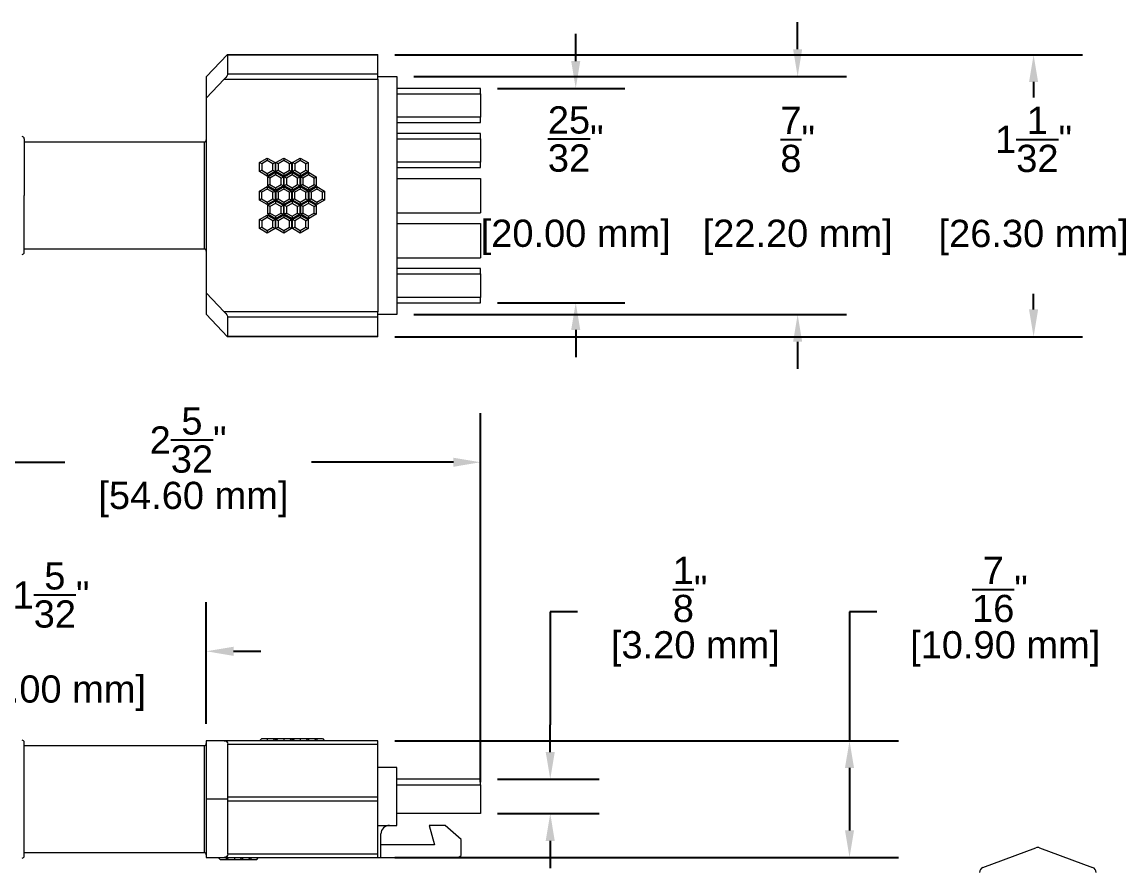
# Model space of a CAD drawing. Header units: inches. Extents: x -0.28 to 6.04, y 1.09 to 6.89.
# Drawn here: x 1.987 to 6.044, y 3.777 to 6.887 of the extents above; entities that cross this region are included whole.
import ezdxf

# ---------------------------------------------------------------- set-up
doc = ezdxf.new("R2010")
doc.units = ezdxf.units.IN
doc.header["$MEASUREMENT"] = 0
doc.layers.get('Defpoints').update_dxf_attribs({"color": 1})
doc.layers.add('5Pin Male Connector', color=7, linetype='Continuous')
doc.styles.get("Standard").update_dxf_attribs({"font": 'Arial.ttf'})
doc.dimstyles.new('.1 DIM', dxfattribs={"dimscale": 0, "dimtxt": 0.1, "dimasz": 0.1, "dimexe": 0.18, "dimexo": 0.0625, "dimgap": 0.09, "dimtad": 0, "dimtih": 1, "dimtoh": 1, "dimdec": 5, "dimzin": 0, "dimdsep": 46, "dimlunit": 4, "dimtxsty": 'Standard', "dimcen": 0.09, "dimadec": 0, "dimazin": 0, "dimtfac": 1, "dimtdec": 5, "dimtofl": 0, "dimtmove": 0, "dimatfit": 3, "dimfxl": 1, "dimtolj": 1, "dimtzin": 0, "dimarcsym": 0})

# ---------------------------------------------------------------- blocks, each defined once
blk = doc.blocks.new('*D6')
at = {"layer": 'Defpoints', "color": 0, "lineweight": -2, "transparency": 16777216}
for p, q in [((1.5226, 4.0954), (1.5226, 5.4502)), ((3.6722, 4.0954), (3.6722, 5.4502)), ((1.6226, 5.2702), (2.1445, 5.2702)), ((3.5722, 5.2702), (3.0503, 5.2702))]:
    blk.add_line(p, q, dxfattribs=at)
at = {"layer": 'Defpoints', "color": 0, "transparency": 16777216}
for p in [(3.6722, 5.2702), (1.5226, 4.0329), (3.6722, 4.0329)]:
    blk.add_point(p, dxfattribs=at)
for points in [[(1.6226, 5.2868), (1.6226, 5.2535), (1.5226, 5.2702)], [(3.5722, 5.2868), (3.5722, 5.2535), (3.6722, 5.2702)]]:
    blk.add_solid(points, dxfattribs=at)
at = {"layer": 'Defpoints', "color": 0, "transparency": 16777216, "insert": (2.5974, 5.2702), "char_height": 0.1, "attachment_point": 5}
blk.add_mtext('\\A1;2{\\H1x;\\S5/32;}"\\P [54.60 mm]', dxfattribs=at)
blk = doc.blocks.new('*D10')
at = {"layer": 'Defpoints', "color": 0, "lineweight": -2, "transparency": 16777216}
for p, q in [((5.1283, 4.7214), (5.0283, 4.7214)), ((5.0283, 4.7214), (5.0283, 4.2474)), ((3.3568, 4.2474), (5.2083, 4.2474)), ((5.0283, 4.1474), (5.0283, 3.9183)), ((3.3568, 3.8183), (5.2083, 3.8183))]:
    blk.add_line(p, q, dxfattribs=at)
at = {"layer": 'Defpoints', "color": 0, "transparency": 16777216}
for p in [(3.2943, 4.2474), (3.2943, 3.8183), (5.0283, 3.8183)]:
    blk.add_point(p, dxfattribs=at)
for points in [[(5.0116, 4.1474), (5.0449, 4.1474), (5.0283, 4.2474)], [(5.0116, 3.9183), (5.0449, 3.9183), (5.0283, 3.8183)]]:
    blk.add_solid(points, dxfattribs=at)
at = {"layer": 'Defpoints', "color": 0, "transparency": 16777216, "insert": (5.5811, 4.7214), "char_height": 0.1, "attachment_point": 5}
blk.add_mtext('\\A1;{\\H1x;\\S7/16;}"\\P [10.90 mm]', dxfattribs=at)
blk = doc.blocks.new('*D11')
at = {"layer": 'Defpoints', "color": 0, "lineweight": -2, "transparency": 16777216}
for p, q in [((4.0284, 4.7214), (3.9284, 4.7214)), ((3.9284, 4.7214), (3.9284, 4.3057)), ((3.9284, 4.2057), (3.9284, 4.3057)), ((3.7347, 4.1057), (4.1084, 4.1057)), ((3.7347, 3.9797), (4.1084, 3.9797)), ((3.9284, 3.8797), (3.9284, 3.7797))]:
    blk.add_line(p, q, dxfattribs=at)
at = {"layer": 'Defpoints', "color": 0, "transparency": 16777216}
for p in [(3.6722, 4.1057), (3.6722, 3.9797), (3.9284, 3.9797)]:
    blk.add_point(p, dxfattribs=at)
for points in [[(3.9117, 4.2057), (3.945, 4.2057), (3.9284, 4.1057)], [(3.9117, 3.8797), (3.945, 3.8797), (3.9284, 3.9797)]]:
    blk.add_solid(points, dxfattribs=at)
at = {"layer": 'Defpoints', "color": 0, "transparency": 16777216, "insert": (4.4424, 4.7214), "char_height": 0.1, "attachment_point": 5}
blk.add_mtext('\\A1;{\\H1x;\\S1/8;}"\\P [3.20 mm]', dxfattribs=at)
blk = doc.blocks.new('*D15')
at = {"layer": 'Defpoints', "color": 0, "lineweight": -2, "transparency": 16777216}
for p, q in [((4.022, 6.7435), (4.022, 6.8435)), ((3.7347, 6.6435), (4.202, 6.6435)), ((3.7347, 5.8561), (4.202, 5.8561)), ((4.022, 5.7561), (4.022, 5.6561))]:
    blk.add_line(p, q, dxfattribs=at)
at = {"layer": 'Defpoints', "color": 0, "transparency": 16777216}
for p in [(3.6722, 6.6435), (3.6722, 5.8561), (4.022, 5.8561)]:
    blk.add_point(p, dxfattribs=at)
for points in [[(4.0053, 6.7435), (4.0387, 6.7435), (4.022, 6.6435)], [(4.0053, 5.7561), (4.0387, 5.7561), (4.022, 5.8561)]]:
    blk.add_solid(points, dxfattribs=at)
at = {"layer": 'Defpoints', "color": 0, "transparency": 16777216, "char_height": 0.1, "attachment_point": 5}
for s, insert in [('\\A1;{\\H1x;\\S25/32;}"', (4.022, 6.4575)), ('\\A1;[20.00 mm]', (4.022, 6.0962))]:
    blk.add_mtext(s, dxfattribs=dict(at, insert=insert))
blk = doc.blocks.new('*D16')
at = {"layer": 'Defpoints', "color": 0, "lineweight": -2, "transparency": 16777216}
for p, q in [((4.8377, 6.7868), (4.8377, 6.8868)), ((3.4276, 6.6868), (5.0177, 6.6868)), ((3.4276, 5.8128), (5.0177, 5.8128)), ((4.8377, 5.7128), (4.8377, 5.6128))]:
    blk.add_line(p, q, dxfattribs=at)
at = {"layer": 'Defpoints', "color": 0, "transparency": 16777216}
for p in [(3.3651, 6.6868), (3.3651, 5.8128), (4.8377, 5.8128)]:
    blk.add_point(p, dxfattribs=at)
for points in [[(4.821, 6.7868), (4.8543, 6.7868), (4.8377, 6.6868)], [(4.821, 5.7128), (4.8543, 5.7128), (4.8377, 5.8128)]]:
    blk.add_solid(points, dxfattribs=at)
at = {"layer": 'Defpoints', "color": 0, "transparency": 16777216, "char_height": 0.1, "attachment_point": 5}
for s, insert in [('\\A1;{\\H1x;\\S7/8;}"', (4.8377, 6.4561)), ('\\A1;[22.20 mm]', (4.8377, 6.0962))]:
    blk.add_mtext(s, dxfattribs=dict(at, insert=insert))
blk = doc.blocks.new('*D17')
at = {"layer": 'Defpoints', "color": 0, "lineweight": -2, "transparency": 16777216}
for p, q in [((3.3568, 6.767), (5.8848, 6.767)), ((5.7048, 6.667), (5.7048, 6.6098)), ((5.7048, 5.8314), (5.7048, 5.8887)), ((3.3568, 5.7314), (5.8848, 5.7314))]:
    blk.add_line(p, q, dxfattribs=at)
at = {"layer": 'Defpoints', "color": 0, "transparency": 16777216}
for p in [(3.2943, 6.767), (3.2943, 5.7314), (5.7048, 5.7314)]:
    blk.add_point(p, dxfattribs=at)
for points in [[(5.6881, 6.667), (5.7215, 6.667), (5.7048, 6.767)], [(5.6881, 5.8314), (5.7215, 5.8314), (5.7048, 5.7314)]]:
    blk.add_solid(points, dxfattribs=at)
at = {"layer": 'Defpoints', "color": 0, "transparency": 16777216, "char_height": 0.1, "attachment_point": 5}
for s, insert in [('\\A1;1{\\H1x;\\S1/32;}"', (5.7048, 6.4562)), ('\\A1;[26.30 mm]', (5.7048, 6.0956))]:
    blk.add_mtext(s, dxfattribs=dict(at, insert=insert))
blk = doc.blocks.new('*D18')
at = {"layer": 'Defpoints', "color": 0, "lineweight": -2, "transparency": 16777216}
for p, q in [((1.5226, 4.3099), (1.5226, 4.7559)), ((2.6643, 4.3099), (2.6643, 4.7559)), ((1.4226, 4.5759), (1.3226, 4.5759)), ((2.7643, 4.5759), (2.8643, 4.5759))]:
    blk.add_line(p, q, dxfattribs=at)
at = {"layer": 'Defpoints', "color": 0, "transparency": 16777216}
for p in [(1.5226, 4.5759), (1.5226, 4.2474), (2.6643, 4.2474)]:
    blk.add_point(p, dxfattribs=at)
for points in [[(1.4226, 4.5926), (1.4226, 4.5592), (1.5226, 4.5759)], [(2.7643, 4.5926), (2.7643, 4.5592), (2.6643, 4.5759)]]:
    blk.add_solid(points, dxfattribs=at)
at = {"layer": 'Defpoints', "color": 0, "transparency": 16777216, "char_height": 0.1, "attachment_point": 5}
for s, insert in [('\\A1;1{\\H1x;\\S5/32;}"', (2.0935, 4.7829)), ('\\A1;[29.00 mm]', (2.0935, 4.4223))]:
    blk.add_mtext(s, dxfattribs=dict(at, insert=insert))

msp = doc.modelspace()

# ---------------------------------------------------------------- linework, layer by layer
at = {"layer": '5Pin Male Connector', "linetype": 'Continuous', "lineweight": 15}
for p, q in [((2.664343, 6.685651), (2.741879, 6.768242)), ((2.741879, 6.768242), (3.294265, 6.768242)), ((2.743084, 6.69552), (2.743084, 6.767036)), ((2.743084, 6.767036), (3.294265, 6.767036)), ((3.294265, 6.767036), (3.294265, 6.768242)), ((3.294265, 6.69552), (3.294265, 6.767036)), ((3.294265, 6.69552), (2.743084, 6.69552)), ((3.294265, 6.67704), (3.294265, 6.69552)), ((2.664343, 6.685651), (2.664343, 6.60691)), ((2.664343, 6.60691), (2.73018, 6.67704)), ((2.73018, 6.67704), (3.294265, 6.67704)), ((3.294265, 6.686848), (3.365131, 6.686848)), ((3.294265, 6.67704), (3.294265, 5.82264)), ((3.365131, 6.686848), (3.365131, 5.812832)), ((3.672217, 6.643541), (3.365131, 6.643541)), ((3.365131, 6.623856), (3.672217, 6.623856)), ((3.672217, 6.623856), (3.672217, 6.643541)), ((3.672217, 6.623856), (3.672217, 6.537242)), ((2.664343, 6.60691), (2.664343, 5.89277)), ((3.672217, 6.537242), (3.365131, 6.537242)), ((3.672217, 6.517557), (3.672217, 6.537242)), ((3.365131, 6.517557), (3.672217, 6.517557)), ((3.672217, 6.478187), (3.365131, 6.478187)), ((3.365131, 6.458502), (3.672217, 6.458502)), ((3.672217, 6.458502), (3.672217, 6.478187)), ((3.672217, 6.458502), (3.672217, 6.371887)), ((1.995052, 6.446691), (2.656469, 6.446691)), ((2.656469, 6.446691), (2.656469, 6.05299)), ((2.859704, 6.371108), (2.888358, 6.387652)), ((2.867887, 6.366384), (2.859704, 6.371108)), ((2.859704, 6.338021), (2.859704, 6.371108)), ((2.888358, 6.378203), (2.867887, 6.366384)), ((2.888358, 6.387652), (2.888358, 6.378203)), ((2.888358, 6.387652), (2.917012, 6.371108)), ((2.908829, 6.366384), (2.888358, 6.378203)), ((2.908829, 6.366384), (2.917012, 6.371108)), ((2.917012, 6.371108), (2.917012, 6.338021)), ((2.920334, 6.371108), (2.948988, 6.387652)), ((2.928517, 6.366384), (2.920334, 6.371108)), ((2.920334, 6.338021), (2.920334, 6.371108)), ((2.948988, 6.378203), (2.928517, 6.366384)), ((2.948988, 6.387652), (2.948988, 6.378203)), ((2.948988, 6.387652), (2.977642, 6.371108)), ((2.969459, 6.366384), (2.948988, 6.378203)), ((2.969459, 6.366384), (2.977642, 6.371108)), ((2.977642, 6.371108), (2.977642, 6.338021)), ((2.980964, 6.371108), (3.009618, 6.387652)), ((2.989146, 6.366384), (2.980964, 6.371108)), ((2.980964, 6.338021), (2.980964, 6.371108)), ((3.009618, 6.378203), (2.989146, 6.366384)), ((3.009618, 6.387652), (3.009618, 6.378203)), ((3.009618, 6.387652), (3.038272, 6.371108)), ((3.030089, 6.366384), (3.009618, 6.378203)), ((3.030089, 6.366384), (3.038272, 6.371108)), ((3.038272, 6.371108), (3.038272, 6.338021)), ((3.672217, 6.371887), (3.365131, 6.371887)), ((3.672217, 6.352202), (3.672217, 6.371887)), ((2.867887, 6.342745), (2.859704, 6.338021)), ((2.888358, 6.321478), (2.859704, 6.338021)), ((2.867887, 6.366384), (2.867887, 6.342745)), ((2.867887, 6.342745), (2.888358, 6.330926)), ((2.888358, 6.330926), (2.908829, 6.342745)), ((2.917012, 6.338021), (2.888358, 6.321478)), ((2.888358, 6.330926), (2.888358, 6.321478)), ((2.890034, 6.318763), (2.918718, 6.335324)), ((2.908829, 6.342745), (2.908829, 6.366384)), ((2.908829, 6.342745), (2.917012, 6.338021)), ((2.918718, 6.335324), (2.918718, 6.325801)), ((2.918718, 6.335324), (2.947402, 6.318763)), ((2.928517, 6.342745), (2.920334, 6.338021)), ((2.948988, 6.321478), (2.920334, 6.338021)), ((2.928517, 6.366384), (2.928517, 6.342745)), ((2.928517, 6.342745), (2.948988, 6.330926)), ((2.948988, 6.330926), (2.969459, 6.342745)), ((2.977642, 6.338021), (2.948988, 6.321478)), ((2.948988, 6.330926), (2.948988, 6.321478)), ((2.950663, 6.318763), (2.979348, 6.335324)), ((2.969459, 6.342745), (2.969459, 6.366384)), ((2.969459, 6.342745), (2.977642, 6.338021)), ((2.979348, 6.335324), (2.979348, 6.325801)), ((2.979348, 6.335324), (3.008032, 6.318763)), ((2.989146, 6.342745), (2.980964, 6.338021)), ((3.009618, 6.321478), (2.980964, 6.338021)), ((2.989146, 6.366384), (2.989146, 6.342745)), ((2.989146, 6.342745), (3.009618, 6.330926)), ((3.009618, 6.330926), (3.030089, 6.342745)), ((3.038272, 6.338021), (3.009618, 6.321478)), ((3.009618, 6.330926), (3.009618, 6.321478)), ((3.011293, 6.318763), (3.039978, 6.335324)), ((3.030089, 6.342745), (3.030089, 6.366384)), ((3.030089, 6.342745), (3.038272, 6.338021)), ((3.039978, 6.335324), (3.039978, 6.325801)), ((3.039978, 6.335324), (3.068662, 6.318763)), ((3.365131, 6.352202), (3.672217, 6.352202)), ((2.898281, 6.314002), (2.890034, 6.318763)), ((2.890034, 6.285641), (2.890034, 6.318763)), ((2.898281, 6.290403), (2.890034, 6.285641)), ((2.918718, 6.325801), (2.898281, 6.314002)), ((2.898281, 6.314002), (2.898281, 6.290403)), ((2.898281, 6.290403), (2.918718, 6.278604)), ((2.939155, 6.314002), (2.918718, 6.325801)), ((2.918718, 6.278604), (2.939155, 6.290403)), ((2.939155, 6.314002), (2.947402, 6.318763)), ((2.939155, 6.290403), (2.939155, 6.314002)), ((2.939155, 6.290403), (2.947402, 6.285641)), ((2.947402, 6.318763), (2.947402, 6.285641)), ((2.958911, 6.314002), (2.950663, 6.318763)), ((2.950663, 6.285641), (2.950663, 6.318763)), ((2.958911, 6.290403), (2.950663, 6.285641)), ((2.979348, 6.325801), (2.958911, 6.314002)), ((2.958911, 6.314002), (2.958911, 6.290403)), ((2.958911, 6.290403), (2.979348, 6.278604)), ((2.999785, 6.314002), (2.979348, 6.325801)), ((2.979348, 6.278604), (2.999785, 6.290403)), ((2.999785, 6.314002), (3.008032, 6.318763)), ((2.999785, 6.290403), (2.999785, 6.314002)), ((2.999785, 6.290403), (3.008032, 6.285641)), ((3.008032, 6.318763), (3.008032, 6.285641)), ((3.019541, 6.314002), (3.011293, 6.318763)), ((3.011293, 6.285641), (3.011293, 6.318763)), ((3.019541, 6.290403), (3.011293, 6.285641)), ((3.039978, 6.325801), (3.019541, 6.314002)), ((3.019541, 6.314002), (3.019541, 6.290403)), ((3.019541, 6.290403), (3.039978, 6.278604)), ((3.060415, 6.314002), (3.039978, 6.325801)), ((3.039978, 6.278604), (3.060415, 6.290403)), ((3.060415, 6.314002), (3.068662, 6.318763)), ((3.060415, 6.290403), (3.060415, 6.314002)), ((3.060415, 6.290403), (3.068662, 6.285641)), ((3.068662, 6.318763), (3.068662, 6.285641)), ((3.365131, 6.312832), (3.672217, 6.312832)), ((3.672217, 6.312832), (3.672217, 6.186848)), ((2.859961, 6.26627), (2.888419, 6.282701)), ((2.867723, 6.261789), (2.859961, 6.26627)), ((2.859961, 6.23341), (2.859961, 6.26627)), ((2.888419, 6.273738), (2.867723, 6.261789)), ((2.867723, 6.261789), (2.867723, 6.237891)), ((2.888419, 6.282701), (2.888419, 6.273738)), ((2.888419, 6.282701), (2.916877, 6.26627)), ((2.909115, 6.261789), (2.888419, 6.273738)), ((2.918718, 6.269081), (2.890034, 6.285641)), ((2.909115, 6.261789), (2.916877, 6.26627)), ((2.909115, 6.237891), (2.909115, 6.261789)), ((2.916877, 6.26627), (2.916877, 6.23341)), ((2.947402, 6.285641), (2.918718, 6.269081)), ((2.918718, 6.278604), (2.918718, 6.269081)), ((2.920591, 6.26627), (2.949049, 6.282701)), ((2.928353, 6.261789), (2.920591, 6.26627)), ((2.920591, 6.23341), (2.920591, 6.26627)), ((2.949049, 6.273738), (2.928353, 6.261789)), ((2.928353, 6.261789), (2.928353, 6.237891)), ((2.949049, 6.282701), (2.949049, 6.273738)), ((2.949049, 6.282701), (2.977507, 6.26627)), ((2.969745, 6.261789), (2.949049, 6.273738)), ((2.979348, 6.269081), (2.950663, 6.285641)), ((2.969745, 6.261789), (2.977507, 6.26627)), ((2.969745, 6.237891), (2.969745, 6.261789)), ((2.977507, 6.26627), (2.977507, 6.23341)), ((3.008032, 6.285641), (2.979348, 6.269081)), ((2.979348, 6.278604), (2.979348, 6.269081)), ((2.981221, 6.26627), (3.009679, 6.282701)), ((2.988983, 6.261789), (2.981221, 6.26627)), ((2.981221, 6.23341), (2.981221, 6.26627)), ((3.009679, 6.273738), (2.988983, 6.261789)), ((2.988983, 6.261789), (2.988983, 6.237891)), ((3.009679, 6.282701), (3.009679, 6.273738)), ((3.009679, 6.282701), (3.038137, 6.26627)), ((3.030375, 6.261789), (3.009679, 6.273738)), ((3.039978, 6.269081), (3.011293, 6.285641)), ((3.030375, 6.261789), (3.038137, 6.26627)), ((3.030375, 6.237891), (3.030375, 6.261789)), ((3.038137, 6.26627), (3.038137, 6.23341)), ((3.068662, 6.285641), (3.039978, 6.269081)), ((3.039978, 6.278604), (3.039978, 6.269081)), ((3.041851, 6.26627), (3.070309, 6.282701)), ((3.049613, 6.261789), (3.041851, 6.26627)), ((3.041851, 6.23341), (3.041851, 6.26627)), ((3.070309, 6.273738), (3.049613, 6.261789)), ((3.049613, 6.261789), (3.049613, 6.237891)), ((3.070309, 6.282701), (3.070309, 6.273738)), ((3.070309, 6.282701), (3.098767, 6.26627)), ((3.091005, 6.261789), (3.070309, 6.273738)), ((3.091005, 6.261789), (3.098767, 6.26627)), ((3.091005, 6.237891), (3.091005, 6.261789)), ((3.098767, 6.26627), (3.098767, 6.23341)), ((2.867723, 6.237891), (2.859961, 6.23341)), ((2.888419, 6.21698), (2.859961, 6.23341)), ((2.867723, 6.237891), (2.888419, 6.225943)), ((2.888419, 6.225943), (2.909115, 6.237891)), ((2.916877, 6.23341), (2.888419, 6.21698)), ((2.888419, 6.225943), (2.888419, 6.21698)), ((2.890034, 6.214039), (2.918718, 6.2306)), ((2.898281, 6.209277), (2.890034, 6.214039)), ((2.890034, 6.180917), (2.890034, 6.214039)), ((2.918718, 6.221076), (2.898281, 6.209277)), ((2.898281, 6.209277), (2.898281, 6.185679)), ((2.909115, 6.237891), (2.916877, 6.23341)), ((2.918718, 6.2306), (2.918718, 6.221076)), ((2.918718, 6.2306), (2.947402, 6.214039)), ((2.939155, 6.209277), (2.918718, 6.221076)), ((2.928353, 6.237891), (2.920591, 6.23341)), ((2.949049, 6.21698), (2.920591, 6.23341)), ((2.928353, 6.237891), (2.949049, 6.225943)), ((2.939155, 6.209277), (2.947402, 6.214039)), ((2.939155, 6.185679), (2.939155, 6.209277)), ((2.947402, 6.214039), (2.947402, 6.180917)), ((2.949049, 6.225943), (2.969745, 6.237891)), ((2.977507, 6.23341), (2.949049, 6.21698)), ((2.949049, 6.225943), (2.949049, 6.21698)), ((2.950663, 6.214039), (2.979348, 6.2306)), ((2.958911, 6.209277), (2.950663, 6.214039)), ((2.950663, 6.180917), (2.950663, 6.214039)), ((2.979348, 6.221076), (2.958911, 6.209277)), ((2.958911, 6.209277), (2.958911, 6.185679)), ((2.969745, 6.237891), (2.977507, 6.23341)), ((2.979348, 6.2306), (2.979348, 6.221076)), ((2.979348, 6.2306), (3.008032, 6.214039)), ((2.999785, 6.209277), (2.979348, 6.221076)), ((2.988983, 6.237891), (2.981221, 6.23341)), ((3.009679, 6.21698), (2.981221, 6.23341)), ((2.988983, 6.237891), (3.009679, 6.225943)), ((2.999785, 6.209277), (3.008032, 6.214039)), ((2.999785, 6.185679), (2.999785, 6.209277)), ((3.008032, 6.214039), (3.008032, 6.180917)), ((3.009679, 6.225943), (3.030375, 6.237891)), ((3.038137, 6.23341), (3.009679, 6.21698)), ((3.009679, 6.225943), (3.009679, 6.21698)), ((3.011293, 6.214039), (3.039978, 6.2306)), ((3.019541, 6.209277), (3.011293, 6.214039)), ((3.011293, 6.180917), (3.011293, 6.214039)), ((3.039978, 6.221076), (3.019541, 6.209277)), ((3.019541, 6.209277), (3.019541, 6.185679)), ((3.030375, 6.237891), (3.038137, 6.23341)), ((3.039978, 6.2306), (3.039978, 6.221076)), ((3.039978, 6.2306), (3.068662, 6.214039)), ((3.060415, 6.209277), (3.039978, 6.221076)), ((3.049613, 6.237891), (3.041851, 6.23341)), ((3.070309, 6.21698), (3.041851, 6.23341)), ((3.049613, 6.237891), (3.070309, 6.225943)), ((3.060415, 6.209277), (3.068662, 6.214039)), ((3.060415, 6.185679), (3.060415, 6.209277)), ((3.068662, 6.214039), (3.068662, 6.180917)), ((3.070309, 6.225943), (3.091005, 6.237891)), ((3.098767, 6.23341), (3.070309, 6.21698)), ((3.070309, 6.225943), (3.070309, 6.21698)), ((3.091005, 6.237891), (3.098767, 6.23341)), ((2.859704, 6.161659), (2.888358, 6.178203)), ((2.888358, 6.168754), (2.867887, 6.156935)), ((2.888358, 6.178203), (2.888358, 6.168754)), ((2.888358, 6.178203), (2.917012, 6.161659)), ((2.908829, 6.156935), (2.888358, 6.168754)), ((2.898281, 6.185679), (2.890034, 6.180917)), ((2.918718, 6.164356), (2.890034, 6.180917)), ((2.898281, 6.185679), (2.918718, 6.17388)), ((2.918718, 6.17388), (2.939155, 6.185679)), ((2.947402, 6.180917), (2.918718, 6.164356)), ((2.918718, 6.17388), (2.918718, 6.164356)), ((2.920334, 6.161659), (2.948988, 6.178203)), ((2.948988, 6.168754), (2.928517, 6.156935)), ((2.939155, 6.185679), (2.947402, 6.180917)), ((2.948988, 6.178203), (2.948988, 6.168754)), ((2.948988, 6.178203), (2.977642, 6.161659)), ((2.969459, 6.156935), (2.948988, 6.168754)), ((2.958911, 6.185679), (2.950663, 6.180917)), ((2.979348, 6.164356), (2.950663, 6.180917)), ((2.958911, 6.185679), (2.979348, 6.17388)), ((2.979348, 6.17388), (2.999785, 6.185679)), ((3.008032, 6.180917), (2.979348, 6.164356)), ((2.979348, 6.17388), (2.979348, 6.164356)), ((2.980964, 6.161659), (3.009618, 6.178203)), ((3.009618, 6.168754), (2.989146, 6.156935)), ((2.999785, 6.185679), (3.008032, 6.180917)), ((3.009618, 6.178203), (3.009618, 6.168754)), ((3.009618, 6.178203), (3.038272, 6.161659)), ((3.030089, 6.156935), (3.009618, 6.168754)), ((3.019541, 6.185679), (3.011293, 6.180917)), ((3.039978, 6.164356), (3.011293, 6.180917)), ((3.019541, 6.185679), (3.039978, 6.17388)), ((3.039978, 6.17388), (3.060415, 6.185679)), ((3.068662, 6.180917), (3.039978, 6.164356)), ((3.039978, 6.17388), (3.039978, 6.164356)), ((3.060415, 6.185679), (3.068662, 6.180917)), ((3.365131, 6.186848), (3.672217, 6.186848)), ((2.867887, 6.156935), (2.859704, 6.161659)), ((2.859704, 6.128572), (2.859704, 6.161659)), ((2.867887, 6.133297), (2.859704, 6.128572)), ((2.888358, 6.112029), (2.859704, 6.128572)), ((2.867887, 6.156935), (2.867887, 6.133297)), ((2.867887, 6.133297), (2.888358, 6.121478)), ((2.888358, 6.121478), (2.908829, 6.133297)), ((2.917012, 6.128572), (2.888358, 6.112029)), ((2.908829, 6.156935), (2.917012, 6.161659)), ((2.908829, 6.133297), (2.908829, 6.156935)), ((2.908829, 6.133297), (2.917012, 6.128572)), ((2.917012, 6.161659), (2.917012, 6.128572)), ((2.928517, 6.156935), (2.920334, 6.161659)), ((2.920334, 6.128572), (2.920334, 6.161659)), ((2.928517, 6.133297), (2.920334, 6.128572)), ((2.948988, 6.112029), (2.920334, 6.128572)), ((2.928517, 6.156935), (2.928517, 6.133297)), ((2.928517, 6.133297), (2.948988, 6.121478)), ((2.948988, 6.121478), (2.969459, 6.133297)), ((2.977642, 6.128572), (2.948988, 6.112029)), ((2.969459, 6.156935), (2.977642, 6.161659)), ((2.969459, 6.133297), (2.969459, 6.156935)), ((2.969459, 6.133297), (2.977642, 6.128572)), ((2.977642, 6.161659), (2.977642, 6.128572)), ((2.989146, 6.156935), (2.980964, 6.161659)), ((2.980964, 6.128572), (2.980964, 6.161659)), ((2.989146, 6.133297), (2.980964, 6.128572)), ((3.009618, 6.112029), (2.980964, 6.128572)), ((2.989146, 6.156935), (2.989146, 6.133297)), ((2.989146, 6.133297), (3.009618, 6.121478)), ((3.009618, 6.121478), (3.030089, 6.133297)), ((3.038272, 6.128572), (3.009618, 6.112029)), ((3.030089, 6.156935), (3.038272, 6.161659)), ((3.030089, 6.133297), (3.030089, 6.156935)), ((3.030089, 6.133297), (3.038272, 6.128572)), ((3.038272, 6.161659), (3.038272, 6.128572)), ((3.365131, 6.147478), (3.672217, 6.147478)), ((3.672217, 6.147478), (3.672217, 6.021494)), ((2.888358, 6.121478), (2.888358, 6.112029)), ((2.948988, 6.121478), (2.948988, 6.112029)), ((3.009618, 6.121478), (3.009618, 6.112029)), ((2.656469, 6.05299), (1.995052, 6.05299)), ((3.365131, 6.021494), (3.672217, 6.021494)), ((3.672217, 5.982124), (3.365131, 5.982124)), ((3.672217, 5.962439), (3.672217, 5.982124)), ((3.365131, 5.962439), (3.672217, 5.962439)), ((3.672217, 5.962439), (3.672217, 5.875825)), ((2.73018, 5.82264), (2.664343, 5.89277)), ((2.664343, 5.89277), (2.664343, 5.81403)), ((3.672217, 5.875825), (3.365131, 5.875825)), ((3.365131, 5.856139), (3.672217, 5.856139)), ((3.672217, 5.856139), (3.672217, 5.875825)), ((2.741879, 5.731439), (2.664343, 5.81403)), ((3.294265, 5.82264), (2.73018, 5.82264)), ((2.743084, 5.732644), (2.743084, 5.80416)), ((2.743084, 5.80416), (3.294265, 5.80416)), ((3.294265, 5.80416), (3.294265, 5.82264)), ((3.365131, 5.812832), (3.294265, 5.812832)), ((3.294265, 5.732644), (3.294265, 5.80416)), ((3.294265, 5.731439), (2.741879, 5.731439)), ((3.294265, 5.732644), (2.743084, 5.732644)), ((3.294265, 5.731439), (3.294265, 5.732644)), ((1.995052, 4.229727), (2.656469, 4.229727)), ((2.656469, 4.229727), (2.656469, 4.032876)), ((2.73018, 4.247443), (2.664343, 4.247443)), ((2.664343, 4.247443), (2.664343, 4.032876)), ((3.294265, 4.247443), (2.73018, 4.247443)), ((2.743084, 4.039658), (2.743084, 4.23454)), ((2.743084, 4.23454), (3.294265, 4.23454)), ((2.867887, 4.255626), (2.859704, 4.247443)), ((2.867887, 4.255626), (2.888358, 4.255626)), ((2.888358, 4.255626), (2.908829, 4.255626)), ((2.888358, 4.255626), (2.888358, 4.247443)), ((2.898281, 4.255691), (2.898216, 4.255626)), ((2.898281, 4.255691), (2.918718, 4.255691)), ((2.908829, 4.255626), (2.917012, 4.247443)), ((2.918718, 4.255691), (2.939155, 4.255691)), ((2.918718, 4.255691), (2.918718, 4.247443)), ((2.928517, 4.255626), (2.920334, 4.247443)), ((2.928517, 4.255626), (2.948988, 4.255626)), ((2.939155, 4.255691), (2.939219, 4.255626)), ((2.948988, 4.255626), (2.969459, 4.255626)), ((2.948988, 4.255626), (2.948988, 4.247443)), ((2.958911, 4.255691), (2.958846, 4.255626)), ((2.958911, 4.255691), (2.979348, 4.255691)), ((2.969459, 4.255626), (2.977642, 4.247443)), ((2.979348, 4.255691), (2.979348, 4.247443)), ((2.979348, 4.255691), (2.999785, 4.255691)), ((2.989146, 4.255626), (2.980964, 4.247443)), ((2.989146, 4.255626), (3.009618, 4.255626)), ((2.999785, 4.255691), (2.999849, 4.255626)), ((3.009618, 4.255626), (3.030089, 4.255626)), ((3.009618, 4.255626), (3.009618, 4.247443)), ((3.019541, 4.255691), (3.019476, 4.255626)), ((3.019541, 4.255691), (3.039978, 4.255691)), ((3.030089, 4.255626), (3.038272, 4.247443)), ((3.039978, 4.255691), (3.039978, 4.247443)), ((3.039978, 4.255691), (3.060415, 4.255691)), ((3.060415, 4.255691), (3.068662, 4.247443)), ((3.0609, 4.255205), (3.070309, 4.255205)), ((3.070309, 4.255205), (3.070309, 4.247443)), ((3.070309, 4.255205), (3.091005, 4.255205)), ((3.091005, 4.255205), (3.098767, 4.247443)), ((3.294265, 4.23454), (3.294265, 4.247443)), ((3.294265, 4.039658), (3.294265, 4.23454)), ((3.365131, 4.149018), (3.294265, 4.149018)), ((3.365131, 3.93642), (3.365131, 4.149018)), ((3.672217, 4.105711), (3.365131, 4.105711)), ((3.672217, 4.086026), (3.672217, 4.105711)), ((3.365131, 4.086026), (3.672217, 4.086026)), ((3.672217, 4.086026), (3.672217, 3.979727)), ((2.656469, 4.032876), (2.656469, 3.836026)), ((2.741879, 4.032876), (2.664343, 4.032876)), ((2.664343, 4.032876), (2.664343, 3.81831)), ((3.294265, 4.039658), (2.743084, 4.039658)), ((2.743084, 4.026095), (3.294265, 4.026095)), ((2.743084, 3.831213), (2.743084, 4.026095)), ((3.294265, 4.026095), (3.294265, 4.039658)), ((3.294265, 3.831213), (3.294265, 4.026095)), ((3.672217, 3.979727), (3.365131, 3.979727)), ((3.294265, 3.93642), (3.365131, 3.93642)), ((3.542296, 3.93642), (3.483241, 3.93642)), ((3.483241, 3.93642), (3.502926, 3.865554)), ((3.601351, 3.885239), (3.542296, 3.93642)), ((3.306076, 3.81831), (3.306076, 3.904924)), ((3.502926, 3.865554), (3.306076, 3.865554)), ((3.601351, 3.826184), (3.601351, 3.885239)), ((2.656469, 3.836026), (1.995052, 3.836026)), ((2.664343, 3.81831), (2.73018, 3.81831)), ((2.7167, 3.810062), (2.708453, 3.81831)), ((2.73018, 3.81831), (3.294265, 3.81831)), ((2.737137, 3.81831), (2.737137, 3.810062)), ((2.746936, 3.810127), (2.738753, 3.81831)), ((3.294265, 3.831213), (2.743084, 3.831213)), ((2.767407, 3.81831), (2.767407, 3.810127)), ((2.787878, 3.810127), (2.796061, 3.81831)), ((2.797767, 3.81831), (2.797767, 3.810062)), ((2.818204, 3.810062), (2.826451, 3.81831)), ((2.828098, 3.81831), (2.828098, 3.810548)), ((2.848794, 3.810548), (2.856556, 3.81831)), ((3.294265, 3.81831), (3.294265, 3.831213)), ((3.294265, 3.81831), (3.306076, 3.81831)), ((3.306076, 3.81831), (3.58954, 3.81831)), ((3.58954, 3.81831), (3.601351, 3.826184)), ((5.518613, 3.782274), (5.713495, 3.85379)), ((5.727059, 3.85379), (5.92194, 3.782274)), ((2.737137, 3.810062), (2.7167, 3.810062)), ((2.757574, 3.810062), (2.737137, 3.810062)), ((2.767407, 3.810127), (2.746936, 3.810127)), ((2.757574, 3.810062), (2.757639, 3.810127)), ((2.787878, 3.810127), (2.767407, 3.810127)), ((2.77733, 3.810062), (2.777265, 3.810127)), ((2.797767, 3.810062), (2.77733, 3.810062)), ((2.818204, 3.810062), (2.797767, 3.810062)), ((2.828098, 3.810548), (2.818689, 3.810548)), ((2.848794, 3.810548), (2.828098, 3.810548))]:
    msp.add_line(p, q, dxfattribs=at)
for centre, radius, start, end in [((1.987178, 6.458502), 0.007874, 0, 90), ((2.656469, 6.454565), 0.007874, 270, 0), ((2.656469, 6.045116), 0.007874, 0, 90), ((1.987178, 6.041179), 0.007874, 270, 0), ((1.987178, 4.241538), 0.007874, 0, 90), ((2.656469, 4.237601), 0.007874, 270, 0), ((3.337572, 3.904924), 0.031496, 90, 180), ((5.720277, 3.83531), 0.019685, 69.848253, 110.151747), ((1.987178, 3.824215), 0.007874, 270, 0), ((2.656469, 3.828152), 0.007874, 0, 90), ((5.525395, 3.763794), 0.019685, 110.151747, 180), ((5.915159, 3.763794), 0.019685, 0, 69.848253)]:
    msp.add_arc(centre, radius, start, end, dxfattribs=at)
at = {"layer": '5Pin Male Connector', "linetype": 'Continuous', "lineweight": 15, "extrusion": (0, 0, -1)}
for centre, major_axis, ratio, start_param, end_param in [((2.723399, 6.748557), (-0.019381, -0.019381), 0.17769272, 2.96573549, 3.31744982), ((2.723399, 6.67704), (-0.019381, -0.019381), 0.17769272, 3.31744982, 4.53653181), ((2.723399, 5.82264), (-0.019381, 0.019381), 0.17769272, 1.74665349, 2.96573549), ((2.723399, 5.751124), (-0.019381, 0.019381), 0.17769272, 2.96573549, 3.31744982), ((2.723399, 4.227758), (-0.01614, -0.01614), 0.69823586, 2.53205166, 3.75113365), ((2.723399, 4.032876), (-0.01614, -0.01614), 0.69823586, 3.75113365, 4.10284798), ((2.723399, 4.032876), (-0.01614, 0.01614), 0.69823586, 2.18033732, 2.53205166), ((2.723399, 3.837995), (-0.01614, 0.01614), 0.69823586, 2.53205166, 3.75113365)]:
    msp.add_ellipse(centre, major_axis=major_axis, ratio=ratio, start_param=start_param, end_param=end_param, dxfattribs=at)
at = {"layer": '5Pin Male Connector', "linetype": 'Continuous', "lineweight": 15}
for points, knots in [([(1.995052, 6.458502), (1.995052, 6.458502), (1.995052, 6.436517), (1.995052, 6.358256), (1.995052, 6.305179), (1.995052, 6.24984)], [0, 0, 0, 0, 0.5, 0.5, 1, 1, 1, 1]), ([(1.995052, 6.041179), (1.995052, 6.041179), (1.995052, 6.063164), (1.995052, 6.141425), (1.995052, 6.194501), (1.995052, 6.24984)], [0, 0, 0, 0, 0.5, 0.5, 1, 1, 1, 1]), ([(1.995052, 3.824215), (1.995052, 3.824215), (1.995052, 3.8462), (1.995052, 3.924461), (1.995052, 3.977538), (1.995052, 4.088215), (1.995052, 4.141292), (1.995052, 4.219553), (1.995052, 4.241538), (1.995052, 4.241538)], [0, 0, 0, 0, 0.25, 0.25, 0.5, 0.5, 0.75, 0.75, 1, 1, 1, 1])]:
    msp.add_open_spline(points, degree=3, knots=knots, dxfattribs=at)

# ---------------------------------------------------------------- dimensions: what is measured, and where the dimension line sits
at = {"layer": 'Defpoints'}
for base, p1, p2, angle, override, picture, middle in [((4.837659, 5.812832), (3.365131, 6.686848), (3.365131, 5.812832), 90, {"dimscale": 1, "dimpost": '\\X'}, '*D16', (4.837659, 6.24984)), ((5.704792, 5.731439), (3.294265, 6.767036), (3.294265, 5.731439), 90, {"dimscale": 1, "dimpost": '\\X'}, '*D17', (5.704792, 6.249238)), ((3.672217, 5.270182), (1.522611, 4.032876), (3.672217, 4.032876), 180, {"dimscale": 1, "dimpost": '\\X'}, '*D6', (2.597414, 5.270182)), ((5.028253, 3.81831), (3.294265, 4.247443), (3.294265, 3.81831), 90, {"dimscale": 1, "dimpost": '\\X', "dimtmove": 1}, '*D10', (5.172688, 4.721413)), ((3.928376, 3.979727), (3.672217, 4.105711), (3.672217, 3.979727), 90, {"dimscale": 1, "dimpost": '\\X', "dimtmove": 1}, '*D11', (4.183305, 4.721413))]:
    dim = msp.add_linear_dim(base=base, p1=p1, p2=p2, angle=angle, dimstyle='.1 DIM', override=override, dxfattribs=at)
    dim.commit()
    dim.dimension.update_dxf_attribs({"geometry": picture, "text_midpoint": middle, "dimtype": 160})
for base, p1, p2, angle, picture, middle in [((4.022008, 5.856139), (3.672217, 6.643541), (3.672217, 5.856139), 90, '*D15', (4.022008, 6.24984)), ((1.522611, 4.575913), (2.664343, 4.247443), (1.522611, 4.247443), 180, '*D18', (2.093477, 4.575913))]:
    dim = msp.add_linear_dim(base=base, p1=p1, p2=p2, angle=angle, dimstyle='.1 DIM', override={"dimscale": 1, "dimpost": '\\X'}, dxfattribs=at)
    dim.commit()
    dim.dimension.update_dxf_attribs({"geometry": picture, "text_midpoint": middle})

doc.saveas('drawing.dxf')
